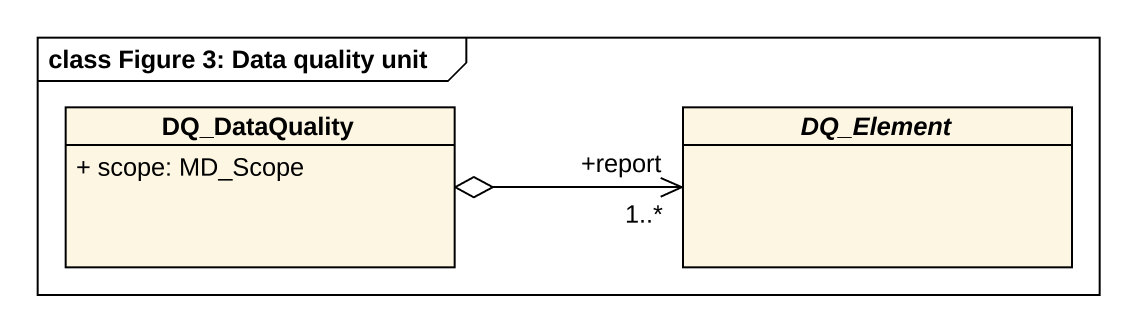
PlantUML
@startuml
mainframe class Figure 3: Data quality unit
hide circle
hide empty members
skinparam classAttributeIconSize 0
class DQ_DataQuality {
  + scope: MD_Scope
}
abstract class DQ_Element
DQ_Element "+report\n1..*" <-left-o DQ_DataQuality
@enduml
